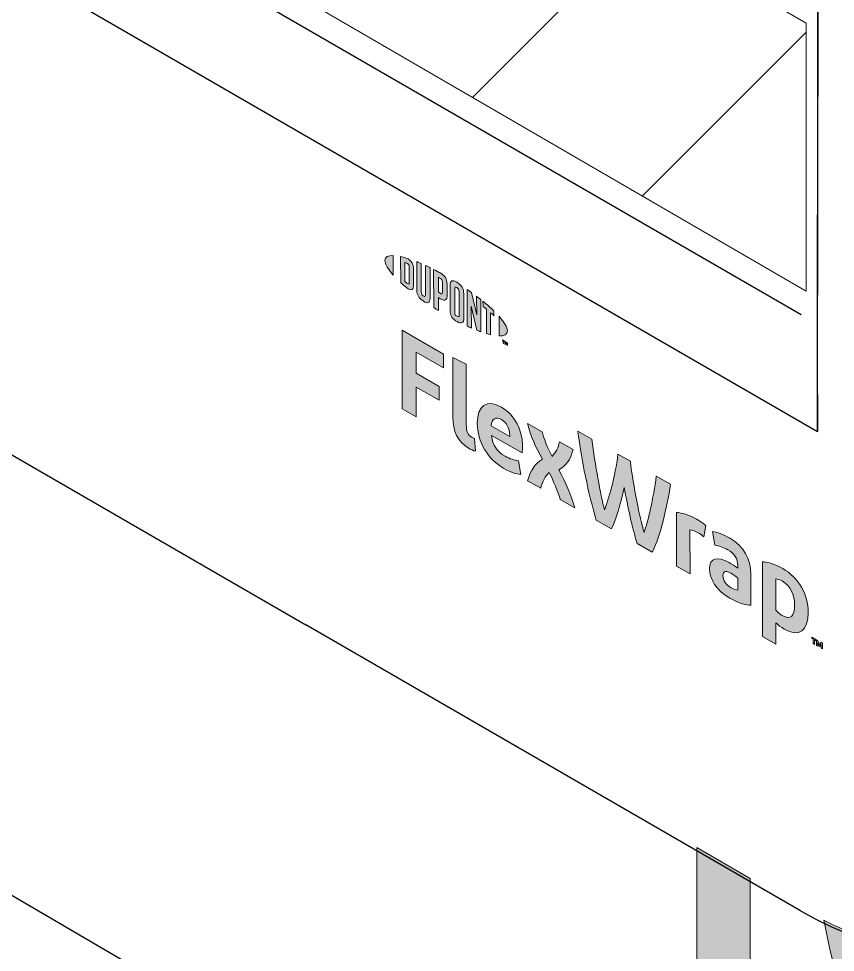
# Model space of a CAD drawing. Extents: x -1337 to 5791, y -3809 to 1769.
# Drawn here: x 563.8 to 606.83, y -1847.4 to -1798.17 of the extents above; entities that cross this region are included whole.
import ezdxf

# ---------------------------------------------------------------- set-up
doc = ezdxf.new("R2010")
doc.units = 0
doc.header["$MEASUREMENT"] = 0
for name, color, linetype, lineweight in [('G-ANNO-TTLB', 7, 'Continuous', 0), ('Layer 12', 7, 'Continuous', 0), ('TYVEK', 7, 'Continuous', 0), ('WALL SCRATCH', 7, 'Continuous', 0), ('X-REF - TRACED', 7, 'Continuous', 0)]:
    doc.layers.add(name, color=color, linetype=linetype, lineweight=lineweight)

# ---------------------------------------------------------------- blocks, each defined once
blk = doc.blocks.new('Block_384')
at = {"layer": 'TYVEK', "true_color": 0x003b71, "transparency": 33554687}
h = blk.add_hatch(color=156, dxfattribs=at)
h.dxf.hatch_style = 2
edge = h.paths.add_edge_path()
edge.add_spline(control_points=[(584.009, -1818.74), (584.009, -1818.74), (583.999, -1814.599), (583.999, -1814.599), (583.999, -1814.599), (586.184, -1815.854), (586.184, -1815.854), (586.184, -1815.854), (586.186, -1816.575), (586.186, -1816.575), (586.186, -1816.575), (584.734, -1815.742), (584.734, -1815.742), (584.734, -1815.742), (584.737, -1816.866), (584.737, -1816.866), (584.737, -1816.866), (585.958, -1817.567), (585.958, -1817.567), (585.958, -1817.567), (585.959, -1818.289), (585.959, -1818.289), (585.959, -1818.289), (584.738, -1817.588), (584.738, -1817.588), (584.738, -1817.588), (584.742, -1819.161), (584.742, -1819.161), (584.742, -1819.161), (584.009, -1818.74), (584.009, -1818.74)], knot_values=[0, 0, 0, 0, 1, 1, 1, 2, 2, 2, 3, 3, 3, 4, 4, 4, 5, 5, 5, 6, 6, 6, 7, 7, 7, 8, 8, 8, 9, 9, 9, 10, 10, 10, 10], degree=3, periodic=0)
h = blk.add_hatch(color=156, dxfattribs=at)
h.dxf.hatch_style = 2
edge = h.paths.add_edge_path()
edge.add_spline(control_points=[(587.382, -1819.584), (587.382, -1819.903), (587.455, -1820.116), (587.66, -1820.234), (587.711, -1820.263), (587.763, -1820.287), (587.809, -1820.301), (587.809, -1820.301), (587.862, -1820.975), (587.862, -1820.975), (587.764, -1820.943), (587.605, -1820.876), (587.503, -1820.817), (586.913, -1820.478), (586.675, -1819.899), (586.674, -1819.189), (586.674, -1819.189), (586.666, -1816.03), (586.666, -1816.03), (586.666, -1816.03), (587.374, -1816.389), (587.374, -1816.389), (587.374, -1816.389), (587.382, -1819.584), (587.382, -1819.584)], knot_values=[0, 0, 0, 0, 1, 1, 1, 2, 2, 2, 3, 3, 3, 4, 4, 4, 5, 5, 5, 6, 6, 6, 7, 7, 7, 8, 8, 8, 8], degree=3, periodic=0)
h = blk.add_hatch(color=156, dxfattribs=at)
h.dxf.hatch_style = 2
edge = h.paths.add_edge_path()
edge.add_spline(control_points=[(588.693, -1819.634), (588.693, -1819.634), (589.668, -1820.193), (589.668, -1820.193), (589.668, -1820.193), (589.668, -1820.122), (589.668, -1820.122), (589.667, -1819.791), (589.513, -1819.46), (589.23, -1819.298), (588.933, -1819.127), (588.738, -1819.258), (588.693, -1819.634)], knot_values=[0, 0, 0, 0, 1, 1, 1, 2, 2, 2, 3, 3, 3, 4, 4, 4, 4], degree=3, periodic=0)
edge = h.paths.add_edge_path()
edge.add_spline(control_points=[(590.252, -1822.194), (590.026, -1822.183), (589.693, -1822.074), (589.354, -1821.88), (588.529, -1821.406), (587.963, -1820.478), (587.96, -1819.496), (587.958, -1818.556), (588.475, -1818.214), (589.229, -1818.647), (589.901, -1819.033), (590.343, -1819.837), (590.345, -1820.629), (590.346, -1820.807), (590.336, -1820.955), (590.326, -1821.067), (590.326, -1821.067), (588.705, -1820.136), (588.705, -1820.136), (588.773, -1820.648), (589.014, -1820.999), (589.425, -1821.235), (589.676, -1821.379), (589.917, -1821.453), (590.137, -1821.473), (590.137, -1821.473), (590.252, -1822.194), (590.252, -1822.194)], knot_values=[0, 0, 0, 0, 1, 1, 1, 2, 2, 2, 3, 3, 3, 4, 4, 4, 5, 5, 5, 6, 6, 6, 7, 7, 7, 8, 8, 8, 9, 9, 9, 9], degree=3, periodic=0)
h = blk.add_hatch(color=156, dxfattribs=at)
h.dxf.hatch_style = 2
edge = h.paths.add_edge_path()
edge.add_spline(control_points=[(591.392, -1821.396), (591.047, -1820.761), (590.775, -1820.196), (590.614, -1819.514), (590.614, -1819.514), (591.378, -1819.952), (591.378, -1819.952), (591.446, -1820.257), (591.672, -1820.789), (591.899, -1821.255), (592.088, -1821.039), (592.251, -1820.784), (592.286, -1820.474), (592.286, -1820.474), (593.005, -1820.886), (593.005, -1820.886), (592.873, -1821.425), (592.648, -1821.727), (592.265, -1821.961), (592.635, -1822.653), (592.887, -1823.211), (593.099, -1823.959), (593.099, -1823.959), (592.335, -1823.52), (592.335, -1823.52), (592.226, -1823.127), (591.969, -1822.536), (591.753, -1822.087), (591.558, -1822.3), (591.375, -1822.549), (591.304, -1822.928), (591.304, -1822.928), (590.616, -1822.533), (590.616, -1822.533), (590.743, -1821.992), (590.983, -1821.657), (591.392, -1821.396)], knot_values=[0, 0, 0, 0, 1, 1, 1, 2, 2, 2, 3, 3, 3, 4, 4, 4, 5, 5, 5, 6, 6, 6, 7, 7, 7, 8, 8, 8, 9, 9, 9, 10, 10, 10, 11, 11, 11, 12, 12, 12, 12], degree=3, periodic=0)
h = blk.add_hatch(color=156, dxfattribs=at)
h.dxf.hatch_style = 2
edge = h.paths.add_edge_path()
edge.add_spline(control_points=[(597.393, -1822.289), (597.393, -1822.289), (598.142, -1822.719), (598.142, -1822.719), (597.951, -1823.986), (597.616, -1825.418), (597.183, -1826.303), (597.183, -1826.303), (596.378, -1825.841), (596.378, -1825.841), (596.124, -1824.957), (595.896, -1823.958), (595.704, -1822.879), (595.512, -1823.737), (595.293, -1824.48), (595.039, -1825.072), (595.039, -1825.072), (594.233, -1824.61), (594.233, -1824.61), (593.82, -1823.238), (593.452, -1821.403), (593.258, -1819.915), (593.258, -1819.915), (594.002, -1820.342), (594.002, -1820.342), (594.164, -1821.682), (594.455, -1823.249), (594.667, -1824.062), (594.886, -1823.496), (595.227, -1822.333), (595.372, -1821.129), (595.372, -1821.129), (596.029, -1821.506), (596.029, -1821.506), (596.186, -1822.884), (596.523, -1824.436), (596.75, -1825.257), (596.954, -1824.683), (597.243, -1823.449), (597.393, -1822.289)], knot_values=[0, 0, 0, 0, 1, 1, 1, 2, 2, 2, 3, 3, 3, 4, 4, 4, 5, 5, 5, 6, 6, 6, 7, 7, 7, 8, 8, 8, 9, 9, 9, 10, 10, 10, 11, 11, 11, 12, 12, 12, 13, 13, 13, 13], degree=3, periodic=0)
h = blk.add_hatch(color=156, dxfattribs=at)
h.dxf.hatch_style = 2
edge = h.paths.add_edge_path()
edge.add_spline(control_points=[(599.535, -1824.564), (599.72, -1824.67), (599.894, -1824.794), (599.997, -1824.883), (599.997, -1824.883), (599.896, -1825.492), (599.896, -1825.492), (599.809, -1825.407), (599.701, -1825.333), (599.593, -1825.271), (599.404, -1825.162), (599.275, -1825.13), (599.168, -1825.127), (599.168, -1825.127), (599.173, -1827.446), (599.173, -1827.446), (599.173, -1827.446), (598.465, -1827.04), (598.465, -1827.04), (598.465, -1827.04), (598.459, -1824.206), (598.459, -1824.206), (598.735, -1824.205), (599.166, -1824.352), (599.535, -1824.564)], knot_values=[0, 0, 0, 0, 1, 1, 1, 2, 2, 2, 3, 3, 3, 4, 4, 4, 5, 5, 5, 6, 6, 6, 7, 7, 7, 8, 8, 8, 8], degree=3, periodic=0)
h = blk.add_hatch(color=156, dxfattribs=at)
h.dxf.hatch_style = 2
edge = h.paths.add_edge_path()
edge.add_spline(control_points=[(601.691, -1828.295), (601.691, -1828.295), (601.689, -1827.662), (601.689, -1827.662), (601.571, -1827.565), (601.448, -1827.476), (601.325, -1827.405), (601.089, -1827.27), (600.905, -1827.27), (600.905, -1827.548), (600.906, -1827.797), (601.06, -1828.015), (601.332, -1828.171), (601.486, -1828.26), (601.614, -1828.298), (601.691, -1828.295)], knot_values=[0, 0, 0, 0, 1, 1, 1, 2, 2, 2, 3, 3, 3, 4, 4, 4, 5, 5, 5, 5], degree=3, periodic=0)
edge = h.paths.add_edge_path()
edge.add_spline(control_points=[(601.262, -1828.716), (600.559, -1828.312), (600.204, -1827.713), (600.203, -1827.18), (600.201, -1826.595), (600.616, -1826.49), (601.231, -1826.838), (601.375, -1826.92), (601.56, -1827.05), (601.688, -1827.147), (601.688, -1827.147), (601.688, -1827.005), (601.688, -1827.005), (601.687, -1826.644), (601.507, -1826.37), (601.163, -1826.172), (600.938, -1826.043), (600.696, -1825.946), (600.486, -1825.926), (600.486, -1825.926), (600.357, -1825.213), (600.357, -1825.213), (600.577, -1825.233), (600.931, -1825.365), (601.244, -1825.545), (601.998, -1825.978), (602.373, -1826.654), (602.375, -1827.453), (602.375, -1827.453), (602.379, -1829.098), (602.379, -1829.098), (602.169, -1829.101), (601.775, -1829.01), (601.262, -1828.716)], knot_values=[0, 0, 0, 0, 1, 1, 1, 2, 2, 2, 3, 3, 3, 4, 4, 4, 5, 5, 5, 6, 6, 6, 7, 7, 7, 8, 8, 8, 9, 9, 9, 10, 10, 10, 11, 11, 11, 11], degree=3, periodic=0)
h = blk.add_hatch(color=156, dxfattribs=at)
h.dxf.hatch_style = 2
edge = h.paths.add_edge_path()
edge.add_spline(control_points=[(604.025, -1829.629), (604.477, -1829.888), (604.686, -1829.689), (604.685, -1829.08), (604.683, -1828.548), (604.488, -1828.081), (604.021, -1827.813), (603.893, -1827.739), (603.8, -1827.716), (603.693, -1827.701), (603.693, -1827.701), (603.697, -1829.358), (603.697, -1829.358), (603.794, -1829.461), (603.876, -1829.544), (604.025, -1829.629)], knot_values=[0, 0, 0, 0, 1, 1, 1, 2, 2, 2, 3, 3, 3, 4, 4, 4, 5, 5, 5, 5], degree=3, periodic=0)
edge = h.paths.add_edge_path()
edge.add_spline(control_points=[(604.129, -1830.35), (603.95, -1830.247), (603.827, -1830.153), (603.698, -1830.026), (603.698, -1830.026), (603.701, -1831.15), (603.701, -1831.15), (603.701, -1831.15), (602.998, -1830.747), (602.998, -1830.747), (602.998, -1830.747), (602.989, -1826.801), (602.989, -1826.801), (603.281, -1826.815), (603.691, -1826.95), (604.055, -1827.159), (604.896, -1827.642), (605.401, -1828.522), (605.403, -1829.469), (605.405, -1830.439), (604.93, -1830.81), (604.129, -1830.35)], knot_values=[0, 0, 0, 0, 1, 1, 1, 2, 2, 2, 3, 3, 3, 4, 4, 4, 5, 5, 5, 6, 6, 6, 7, 7, 7, 7], degree=3, periodic=0)
h = blk.add_hatch(color=156, dxfattribs=at)
h.dxf.hatch_style = 2
edge = h.paths.add_edge_path()
edge.add_spline(control_points=[(605.911, -1830.955), (605.937, -1831.043), (605.962, -1831.109), (605.993, -1831.18), (606.023, -1831.144), (606.045, -1831.104), (606.07, -1831.047), (606.07, -1831.047), (606.144, -1831.089), (606.144, -1831.089), (606.144, -1831.089), (606.144, -1831.395), (606.144, -1831.395), (606.144, -1831.395), (606.08, -1831.358), (606.08, -1831.358), (606.08, -1831.358), (606.08, -1831.217), (606.08, -1831.217), (606.08, -1831.217), (606.083, -1831.171), (606.083, -1831.171), (606.062, -1831.205), (606.038, -1831.239), (606.016, -1831.266), (606.016, -1831.266), (605.967, -1831.237), (605.967, -1831.237), (605.945, -1831.185), (605.92, -1831.122), (605.899, -1831.063), (605.899, -1831.063), (605.902, -1831.115), (605.902, -1831.115), (605.902, -1831.115), (605.902, -1831.256), (605.902, -1831.256), (605.902, -1831.256), (605.838, -1831.219), (605.838, -1831.219), (605.838, -1831.219), (605.837, -1830.913), (605.837, -1830.913), (605.837, -1830.913), (605.911, -1830.955), (605.911, -1830.955)], knot_values=[0, 0, 0, 0, 1, 1, 1, 2, 2, 2, 3, 3, 3, 4, 4, 4, 5, 5, 5, 6, 6, 6, 7, 7, 7, 8, 8, 8, 9, 9, 9, 10, 10, 10, 11, 11, 11, 12, 12, 12, 13, 13, 13, 14, 14, 14, 15, 15, 15, 15], degree=3, periodic=0)
edge = h.paths.add_edge_path()
edge.add_spline(control_points=[(605.665, -1830.882), (605.665, -1830.882), (605.594, -1830.841), (605.594, -1830.841), (605.594, -1830.841), (605.593, -1830.773), (605.593, -1830.773), (605.593, -1830.773), (605.808, -1830.896), (605.808, -1830.896), (605.808, -1830.896), (605.808, -1830.964), (605.808, -1830.964), (605.808, -1830.964), (605.736, -1830.923), (605.736, -1830.923), (605.736, -1830.923), (605.737, -1831.161), (605.737, -1831.161), (605.737, -1831.161), (605.666, -1831.12), (605.666, -1831.12), (605.666, -1831.12), (605.665, -1830.882), (605.665, -1830.882)], knot_values=[0, 0, 0, 0, 1, 1, 1, 2, 2, 2, 3, 3, 3, 4, 4, 4, 5, 5, 5, 6, 6, 6, 7, 7, 7, 8, 8, 8, 8], degree=3, periodic=0)
at = {"layer": 'TYVEK'}
for points, knots in [([(584.009, -1818.74), (584.009, -1818.74), (583.999, -1814.599), (583.999, -1814.599), (583.999, -1814.599), (586.184, -1815.854), (586.184, -1815.854), (586.184, -1815.854), (586.186, -1816.575), (586.186, -1816.575), (586.186, -1816.575), (584.734, -1815.742), (584.734, -1815.742), (584.734, -1815.742), (584.737, -1816.866), (584.737, -1816.866), (584.737, -1816.866), (585.958, -1817.567), (585.958, -1817.567), (585.958, -1817.567), (585.959, -1818.289), (585.959, -1818.289), (585.959, -1818.289), (584.738, -1817.588), (584.738, -1817.588), (584.738, -1817.588), (584.742, -1819.161), (584.742, -1819.161), (584.742, -1819.161), (584.009, -1818.74), (584.009, -1818.74)], [0, 0, 0, 0, 1, 1, 1, 2, 2, 2, 3, 3, 3, 4, 4, 4, 5, 5, 5, 6, 6, 6, 7, 7, 7, 8, 8, 8, 9, 9, 9, 10, 10, 10, 10]), ([(587.382, -1819.584), (587.382, -1819.903), (587.455, -1820.116), (587.66, -1820.234), (587.711, -1820.263), (587.763, -1820.287), (587.809, -1820.301), (587.809, -1820.301), (587.862, -1820.975), (587.862, -1820.975), (587.764, -1820.943), (587.605, -1820.876), (587.503, -1820.817), (586.913, -1820.478), (586.675, -1819.899), (586.674, -1819.189), (586.674, -1819.189), (586.666, -1816.03), (586.666, -1816.03), (586.666, -1816.03), (587.374, -1816.389), (587.374, -1816.389), (587.374, -1816.389), (587.382, -1819.584), (587.382, -1819.584)], [0, 0, 0, 0, 1, 1, 1, 2, 2, 2, 3, 3, 3, 4, 4, 4, 5, 5, 5, 6, 6, 6, 7, 7, 7, 8, 8, 8, 8]), ([(590.252, -1822.194), (590.026, -1822.183), (589.693, -1822.074), (589.354, -1821.88), (588.529, -1821.406), (587.963, -1820.478), (587.96, -1819.496), (587.958, -1818.556), (588.475, -1818.214), (589.229, -1818.647), (589.901, -1819.033), (590.343, -1819.837), (590.345, -1820.629), (590.346, -1820.807), (590.336, -1820.955), (590.326, -1821.067), (590.326, -1821.067), (588.705, -1820.136), (588.705, -1820.136), (588.773, -1820.648), (589.014, -1820.999), (589.425, -1821.235), (589.676, -1821.379), (589.917, -1821.453), (590.137, -1821.473), (590.137, -1821.473), (590.252, -1822.194), (590.252, -1822.194)], [0, 0, 0, 0, 1, 1, 1, 2, 2, 2, 3, 3, 3, 4, 4, 4, 5, 5, 5, 6, 6, 6, 7, 7, 7, 8, 8, 8, 9, 9, 9, 9]), ([(588.693, -1819.634), (588.693, -1819.634), (589.668, -1820.193), (589.668, -1820.193), (589.668, -1820.193), (589.668, -1820.122), (589.668, -1820.122), (589.667, -1819.791), (589.513, -1819.46), (589.23, -1819.298), (588.933, -1819.127), (588.738, -1819.258), (588.693, -1819.634)], [0, 0, 0, 0, 1, 1, 1, 2, 2, 2, 3, 3, 3, 4, 4, 4, 4]), ([(591.392, -1821.396), (591.047, -1820.761), (590.775, -1820.196), (590.614, -1819.514), (590.614, -1819.514), (591.378, -1819.952), (591.378, -1819.952), (591.446, -1820.257), (591.672, -1820.789), (591.899, -1821.255), (592.088, -1821.039), (592.251, -1820.784), (592.286, -1820.474), (592.286, -1820.474), (593.005, -1820.886), (593.005, -1820.886), (592.873, -1821.425), (592.648, -1821.727), (592.265, -1821.961), (592.635, -1822.653), (592.887, -1823.211), (593.099, -1823.959), (593.099, -1823.959), (592.335, -1823.52), (592.335, -1823.52), (592.226, -1823.127), (591.969, -1822.536), (591.753, -1822.087), (591.558, -1822.3), (591.375, -1822.549), (591.304, -1822.928), (591.304, -1822.928), (590.616, -1822.533), (590.616, -1822.533), (590.743, -1821.992), (590.983, -1821.657), (591.392, -1821.396)], [0, 0, 0, 0, 1, 1, 1, 2, 2, 2, 3, 3, 3, 4, 4, 4, 5, 5, 5, 6, 6, 6, 7, 7, 7, 8, 8, 8, 9, 9, 9, 10, 10, 10, 11, 11, 11, 12, 12, 12, 12]), ([(597.393, -1822.289), (597.393, -1822.289), (598.142, -1822.719), (598.142, -1822.719), (597.951, -1823.986), (597.616, -1825.418), (597.183, -1826.303), (597.183, -1826.303), (596.378, -1825.841), (596.378, -1825.841), (596.124, -1824.957), (595.896, -1823.958), (595.704, -1822.879), (595.512, -1823.737), (595.293, -1824.48), (595.039, -1825.072), (595.039, -1825.072), (594.233, -1824.61), (594.233, -1824.61), (593.82, -1823.238), (593.452, -1821.403), (593.258, -1819.915), (593.258, -1819.915), (594.002, -1820.342), (594.002, -1820.342), (594.164, -1821.682), (594.455, -1823.249), (594.667, -1824.062), (594.886, -1823.496), (595.227, -1822.333), (595.372, -1821.129), (595.372, -1821.129), (596.029, -1821.506), (596.029, -1821.506), (596.186, -1822.884), (596.523, -1824.436), (596.75, -1825.257), (596.954, -1824.683), (597.243, -1823.449), (597.393, -1822.289)], [0, 0, 0, 0, 1, 1, 1, 2, 2, 2, 3, 3, 3, 4, 4, 4, 5, 5, 5, 6, 6, 6, 7, 7, 7, 8, 8, 8, 9, 9, 9, 10, 10, 10, 11, 11, 11, 12, 12, 12, 13, 13, 13, 13]), ([(599.535, -1824.564), (599.72, -1824.67), (599.894, -1824.794), (599.997, -1824.883), (599.997, -1824.883), (599.896, -1825.492), (599.896, -1825.492), (599.809, -1825.407), (599.701, -1825.333), (599.593, -1825.271), (599.404, -1825.162), (599.275, -1825.13), (599.168, -1825.127), (599.168, -1825.127), (599.173, -1827.446), (599.173, -1827.446), (599.173, -1827.446), (598.465, -1827.04), (598.465, -1827.04), (598.465, -1827.04), (598.459, -1824.206), (598.459, -1824.206), (598.735, -1824.205), (599.166, -1824.352), (599.535, -1824.564)], [0, 0, 0, 0, 1, 1, 1, 2, 2, 2, 3, 3, 3, 4, 4, 4, 5, 5, 5, 6, 6, 6, 7, 7, 7, 8, 8, 8, 8]), ([(601.262, -1828.716), (600.559, -1828.312), (600.204, -1827.713), (600.203, -1827.18), (600.201, -1826.595), (600.616, -1826.49), (601.231, -1826.838), (601.375, -1826.92), (601.56, -1827.05), (601.688, -1827.147), (601.688, -1827.147), (601.688, -1827.005), (601.688, -1827.005), (601.687, -1826.644), (601.507, -1826.37), (601.163, -1826.172), (600.938, -1826.043), (600.696, -1825.946), (600.486, -1825.926), (600.486, -1825.926), (600.357, -1825.213), (600.357, -1825.213), (600.577, -1825.233), (600.931, -1825.365), (601.244, -1825.545), (601.998, -1825.978), (602.373, -1826.654), (602.375, -1827.453), (602.375, -1827.453), (602.379, -1829.098), (602.379, -1829.098), (602.169, -1829.101), (601.775, -1829.01), (601.262, -1828.716)], [0, 0, 0, 0, 1, 1, 1, 2, 2, 2, 3, 3, 3, 4, 4, 4, 5, 5, 5, 6, 6, 6, 7, 7, 7, 8, 8, 8, 9, 9, 9, 10, 10, 10, 11, 11, 11, 11]), ([(604.129, -1830.35), (603.95, -1830.247), (603.827, -1830.153), (603.698, -1830.026), (603.698, -1830.026), (603.701, -1831.15), (603.701, -1831.15), (603.701, -1831.15), (602.998, -1830.747), (602.998, -1830.747), (602.998, -1830.747), (602.989, -1826.801), (602.989, -1826.801), (603.281, -1826.815), (603.691, -1826.95), (604.055, -1827.159), (604.896, -1827.642), (605.401, -1828.522), (605.403, -1829.469), (605.405, -1830.439), (604.93, -1830.81), (604.129, -1830.35)], [0, 0, 0, 0, 1, 1, 1, 2, 2, 2, 3, 3, 3, 4, 4, 4, 5, 5, 5, 6, 6, 6, 7, 7, 7, 7]), ([(601.691, -1828.295), (601.691, -1828.295), (601.689, -1827.662), (601.689, -1827.662), (601.571, -1827.565), (601.448, -1827.476), (601.325, -1827.405), (601.089, -1827.27), (600.905, -1827.27), (600.905, -1827.548), (600.906, -1827.797), (601.06, -1828.015), (601.332, -1828.171), (601.486, -1828.26), (601.614, -1828.298), (601.691, -1828.295)], [0, 0, 0, 0, 1, 1, 1, 2, 2, 2, 3, 3, 3, 4, 4, 4, 5, 5, 5, 5]), ([(604.025, -1829.629), (604.477, -1829.888), (604.686, -1829.689), (604.685, -1829.08), (604.683, -1828.548), (604.488, -1828.081), (604.021, -1827.813), (603.893, -1827.739), (603.8, -1827.716), (603.693, -1827.701), (603.693, -1827.701), (603.697, -1829.358), (603.697, -1829.358), (603.794, -1829.461), (603.876, -1829.544), (604.025, -1829.629)], [0, 0, 0, 0, 1, 1, 1, 2, 2, 2, 3, 3, 3, 4, 4, 4, 5, 5, 5, 5]), ([(605.665, -1830.882), (605.665, -1830.882), (605.594, -1830.841), (605.594, -1830.841), (605.594, -1830.841), (605.593, -1830.773), (605.593, -1830.773), (605.593, -1830.773), (605.808, -1830.896), (605.808, -1830.896), (605.808, -1830.896), (605.808, -1830.964), (605.808, -1830.964), (605.808, -1830.964), (605.736, -1830.923), (605.736, -1830.923), (605.736, -1830.923), (605.737, -1831.161), (605.737, -1831.161), (605.737, -1831.161), (605.666, -1831.12), (605.666, -1831.12), (605.666, -1831.12), (605.665, -1830.882), (605.665, -1830.882)], [0, 0, 0, 0, 1, 1, 1, 2, 2, 2, 3, 3, 3, 4, 4, 4, 5, 5, 5, 6, 6, 6, 7, 7, 7, 8, 8, 8, 8]), ([(605.911, -1830.955), (605.937, -1831.043), (605.962, -1831.109), (605.993, -1831.18), (606.023, -1831.144), (606.045, -1831.104), (606.07, -1831.047), (606.07, -1831.047), (606.144, -1831.089), (606.144, -1831.089), (606.144, -1831.089), (606.144, -1831.395), (606.144, -1831.395), (606.144, -1831.395), (606.08, -1831.358), (606.08, -1831.358), (606.08, -1831.358), (606.08, -1831.217), (606.08, -1831.217), (606.08, -1831.217), (606.083, -1831.171), (606.083, -1831.171), (606.062, -1831.205), (606.038, -1831.239), (606.016, -1831.266), (606.016, -1831.266), (605.967, -1831.237), (605.967, -1831.237), (605.945, -1831.185), (605.92, -1831.122), (605.899, -1831.063), (605.899, -1831.063), (605.902, -1831.115), (605.902, -1831.115), (605.902, -1831.115), (605.902, -1831.256), (605.902, -1831.256), (605.902, -1831.256), (605.838, -1831.219), (605.838, -1831.219), (605.838, -1831.219), (605.837, -1830.913), (605.837, -1830.913), (605.837, -1830.913), (605.911, -1830.955), (605.911, -1830.955)], [0, 0, 0, 0, 1, 1, 1, 2, 2, 2, 3, 3, 3, 4, 4, 4, 5, 5, 5, 6, 6, 6, 7, 7, 7, 8, 8, 8, 9, 9, 9, 10, 10, 10, 11, 11, 11, 12, 12, 12, 13, 13, 13, 14, 14, 14, 15, 15, 15, 15])]:
    blk.add_open_spline(points, degree=3, knots=knots, dxfattribs=at)
blk = doc.blocks.new('Block_385')
at = {"layer": 'TYVEK', "true_color": 0x003b71, "transparency": 33554687}
h = blk.add_hatch(color=156, dxfattribs=at)
h.dxf.hatch_style = 2
edge = h.paths.add_edge_path()
edge.add_spline(control_points=[(583.096, -1810.921), (583.097, -1811.111), (583.257, -1811.382), (583.537, -1811.695), (583.537, -1811.695), (583.535, -1810.656), (583.535, -1810.656), (583.256, -1810.647), (583.096, -1810.732), (583.096, -1810.921)], knot_values=[0, 0, 0, 0, 1, 1, 1, 2, 2, 2, 3, 3, 3, 3], degree=3, periodic=0)
h = blk.add_hatch(color=156, dxfattribs=at)
h.dxf.hatch_style = 2
edge = h.paths.add_edge_path()
edge.add_spline(control_points=[(584.377, -1812.081), (584.378, -1812.16), (584.336, -1812.163), (584.287, -1812.135), (584.248, -1812.112), (584.188, -1812.062), (584.139, -1812.019), (584.139, -1812.019), (584.137, -1811.025), (584.137, -1811.025), (584.186, -1811.038), (584.245, -1811.056), (584.284, -1811.078), (584.334, -1811.107), (584.375, -1811.157), (584.375, -1811.237), (584.375, -1811.237), (584.377, -1812.081), (584.377, -1812.081)], knot_values=[0, 0, 0, 0, 1, 1, 1, 2, 2, 2, 3, 3, 3, 4, 4, 4, 5, 5, 5, 6, 6, 6, 6], degree=3, periodic=0)
edge = h.paths.add_edge_path()
edge.add_spline(control_points=[(584.316, -1810.837), (584.238, -1810.792), (584.125, -1810.754), (583.921, -1810.709), (583.921, -1810.709), (583.925, -1812.087), (583.925, -1812.087), (584.104, -1812.253), (584.242, -1812.368), (584.32, -1812.413), (584.5, -1812.516), (584.601, -1812.448), (584.6, -1812.244), (584.6, -1812.244), (584.598, -1811.329), (584.598, -1811.329), (584.598, -1811.125), (584.496, -1810.94), (584.316, -1810.837)], knot_values=[0, 0, 0, 0, 1, 1, 1, 2, 2, 2, 3, 3, 3, 4, 4, 4, 5, 5, 5, 6, 6, 6, 6], degree=3, periodic=0)
h = blk.add_hatch(color=156, dxfattribs=at)
h.dxf.hatch_style = 2
edge = h.paths.add_edge_path()
edge.add_spline(control_points=[(585.228, -1812.73), (585.228, -1812.81), (585.205, -1812.847), (585.118, -1812.785), (585.033, -1812.725), (585.011, -1812.67), (585.01, -1812.576), (585.01, -1812.576), (585.007, -1811.076), (585.007, -1811.076), (584.95, -1811.051), (584.825, -1810.999), (584.771, -1810.977), (584.771, -1810.977), (584.775, -1812.494), (584.775, -1812.494), (584.775, -1812.736), (584.878, -1812.889), (585.119, -1813.059), (585.34, -1813.215), (585.475, -1813.164), (585.474, -1812.895), (585.474, -1812.895), (585.47, -1811.293), (585.47, -1811.293), (585.424, -1811.269), (585.273, -1811.197), (585.224, -1811.175), (585.224, -1811.175), (585.228, -1812.73), (585.228, -1812.73)], knot_values=[0, 0, 0, 0, 1, 1, 1, 2, 2, 2, 3, 3, 3, 4, 4, 4, 5, 5, 5, 6, 6, 6, 7, 7, 7, 8, 8, 8, 9, 9, 9, 10, 10, 10, 10], degree=3, periodic=0)
h = blk.add_hatch(color=156, dxfattribs=at)
h.dxf.hatch_style = 2
edge = h.paths.add_edge_path()
edge.add_spline(control_points=[(586.123, -1812.586), (586.123, -1812.673), (586.097, -1812.702), (585.997, -1812.645), (585.997, -1812.645), (585.911, -1812.595), (585.911, -1812.595), (585.911, -1812.595), (585.909, -1811.799), (585.909, -1811.799), (585.947, -1811.819), (585.968, -1811.83), (585.991, -1811.843), (586.099, -1811.905), (586.121, -1811.965), (586.122, -1812.054), (586.122, -1812.054), (586.123, -1812.586), (586.123, -1812.586)], knot_values=[0, 0, 0, 0, 1, 1, 1, 2, 2, 2, 3, 3, 3, 4, 4, 4, 5, 5, 5, 6, 6, 6, 6], degree=3, periodic=0)
edge = h.paths.add_edge_path()
edge.add_spline(control_points=[(586.004, -1811.57), (585.961, -1811.545), (585.806, -1811.462), (585.662, -1811.389), (585.662, -1811.389), (585.667, -1813.408), (585.667, -1813.408), (585.716, -1813.438), (585.844, -1813.52), (585.913, -1813.561), (585.913, -1813.561), (585.911, -1812.876), (585.911, -1812.876), (585.911, -1812.876), (586.008, -1812.931), (586.008, -1812.931), (586.265, -1813.078), (586.372, -1813.006), (586.371, -1812.75), (586.371, -1812.75), (586.37, -1812.155), (586.37, -1812.155), (586.369, -1811.904), (586.249, -1811.71), (586.004, -1811.57)], knot_values=[0, 0, 0, 0, 1, 1, 1, 2, 2, 2, 3, 3, 3, 4, 4, 4, 5, 5, 5, 6, 6, 6, 7, 7, 7, 8, 8, 8, 8], degree=3, periodic=0)
h = blk.add_hatch(color=156, dxfattribs=at)
h.dxf.hatch_style = 2
edge = h.paths.add_edge_path()
edge.add_spline(control_points=[(587.003, -1813.795), (587.003, -1813.875), (586.98, -1813.903), (586.893, -1813.856), (586.804, -1813.808), (586.779, -1813.749), (586.779, -1813.667), (586.779, -1813.667), (586.776, -1812.408), (586.776, -1812.408), (586.776, -1812.326), (586.8, -1812.294), (586.889, -1812.348), (586.977, -1812.401), (587, -1812.457), (587, -1812.537), (587, -1812.537), (587.003, -1813.795), (587.003, -1813.795)], knot_values=[0, 0, 0, 0, 1, 1, 1, 2, 2, 2, 3, 3, 3, 4, 4, 4, 5, 5, 5, 6, 6, 6, 6], degree=3, periodic=0)
edge = h.paths.add_edge_path()
edge.add_spline(control_points=[(586.889, -1812.066), (586.661, -1811.923), (586.525, -1811.961), (586.526, -1812.227), (586.526, -1812.227), (586.529, -1813.547), (586.529, -1813.547), (586.53, -1813.827), (586.653, -1814.013), (586.894, -1814.14), (587.129, -1814.263), (587.252, -1814.23), (587.251, -1813.932), (587.251, -1813.932), (587.248, -1812.672), (587.248, -1812.672), (587.248, -1812.387), (587.136, -1812.222), (586.889, -1812.066)], knot_values=[0, 0, 0, 0, 1, 1, 1, 2, 2, 2, 3, 3, 3, 4, 4, 4, 5, 5, 5, 6, 6, 6, 6], degree=3, periodic=0)
h = blk.add_hatch(color=156, dxfattribs=at)
h.dxf.hatch_style = 2
edge = h.paths.add_edge_path()
edge.add_spline(control_points=[(587.933, -1813.788), (587.933, -1813.788), (587.657, -1812.605), (587.657, -1812.605), (587.583, -1812.551), (587.493, -1812.489), (587.424, -1812.441), (587.424, -1812.441), (587.429, -1814.378), (587.429, -1814.378), (587.478, -1814.401), (587.601, -1814.456), (587.665, -1814.483), (587.665, -1814.483), (587.643, -1813.331), (587.643, -1813.331), (587.643, -1813.331), (587.935, -1814.593), (587.935, -1814.593), (587.996, -1814.617), (588.086, -1814.651), (588.144, -1814.671), (588.144, -1814.671), (588.14, -1812.97), (588.14, -1812.97), (588.079, -1812.92), (587.967, -1812.834), (587.913, -1812.794), (587.913, -1812.794), (587.933, -1813.788), (587.933, -1813.788)], knot_values=[0, 0, 0, 0, 1, 1, 1, 2, 2, 2, 3, 3, 3, 4, 4, 4, 5, 5, 5, 6, 6, 6, 7, 7, 7, 8, 8, 8, 9, 9, 9, 10, 10, 10, 10], degree=3, periodic=0)
h = blk.add_hatch(color=156, dxfattribs=at)
h.dxf.hatch_style = 2
edge = h.paths.add_edge_path()
edge.add_spline(control_points=[(588.263, -1813.337), (588.324, -1813.385), (588.384, -1813.433), (588.442, -1813.481), (588.442, -1813.481), (588.445, -1814.769), (588.445, -1814.769), (588.499, -1814.786), (588.599, -1814.813), (588.665, -1814.828), (588.665, -1814.828), (588.662, -1813.669), (588.662, -1813.669), (588.726, -1813.724), (588.787, -1813.778), (588.842, -1813.828), (588.842, -1813.828), (588.841, -1813.58), (588.841, -1813.58), (588.667, -1813.41), (588.48, -1813.246), (588.262, -1813.068), (588.262, -1813.068), (588.263, -1813.337), (588.263, -1813.337)], knot_values=[0, 0, 0, 0, 1, 1, 1, 2, 2, 2, 3, 3, 3, 4, 4, 4, 5, 5, 5, 6, 6, 6, 7, 7, 7, 8, 8, 8, 8], degree=3, periodic=0)
h = blk.add_hatch(color=156, dxfattribs=at)
h.dxf.hatch_style = 2
edge = h.paths.add_edge_path()
edge.add_spline(control_points=[(589.547, -1814.624), (589.548, -1814.815), (589.388, -1814.901), (589.108, -1814.894), (589.108, -1814.894), (589.106, -1813.854), (589.106, -1813.854), (589.386, -1814.166), (589.547, -1814.436), (589.547, -1814.624)], knot_values=[0, 0, 0, 0, 1, 1, 1, 2, 2, 2, 3, 3, 3, 3], degree=3, periodic=0)
h = blk.add_hatch(color=156, dxfattribs=at)
h.dxf.hatch_style = 2
edge = h.paths.add_edge_path()
edge.add_spline(control_points=[(589.418, -1815.175), (589.418, -1815.175), (589.445, -1815.19), (589.445, -1815.19), (589.445, -1815.19), (589.484, -1815.284), (589.484, -1815.284), (589.484, -1815.284), (589.523, -1815.235), (589.523, -1815.235), (589.523, -1815.235), (589.549, -1815.25), (589.549, -1815.25), (589.549, -1815.25), (589.549, -1815.4), (589.549, -1815.4), (589.549, -1815.4), (589.525, -1815.386), (589.525, -1815.386), (589.525, -1815.386), (589.525, -1815.28), (589.525, -1815.28), (589.525, -1815.28), (589.485, -1815.328), (589.485, -1815.328), (589.485, -1815.328), (589.482, -1815.327), (589.482, -1815.327), (589.482, -1815.327), (589.442, -1815.232), (589.442, -1815.232), (589.442, -1815.232), (589.442, -1815.339), (589.442, -1815.339), (589.442, -1815.339), (589.418, -1815.325), (589.418, -1815.325), (589.418, -1815.325), (589.418, -1815.175), (589.418, -1815.175)], knot_values=[0, 0, 0, 0, 1, 1, 1, 2, 2, 2, 3, 3, 3, 4, 4, 4, 5, 5, 5, 6, 6, 6, 7, 7, 7, 8, 8, 8, 9, 9, 9, 10, 10, 10, 11, 11, 11, 12, 12, 12, 13, 13, 13, 13], degree=3, periodic=0)
edge = h.paths.add_edge_path()
edge.add_spline(control_points=[(589.325, -1815.148), (589.325, -1815.148), (589.285, -1815.125), (589.285, -1815.125), (589.285, -1815.125), (589.285, -1815.099), (589.285, -1815.099), (589.285, -1815.099), (589.39, -1815.159), (589.39, -1815.159), (589.39, -1815.159), (589.39, -1815.185), (589.39, -1815.185), (589.39, -1815.185), (589.35, -1815.162), (589.35, -1815.162), (589.35, -1815.162), (589.35, -1815.286), (589.35, -1815.286), (589.35, -1815.286), (589.326, -1815.272), (589.326, -1815.272), (589.326, -1815.272), (589.325, -1815.148), (589.325, -1815.148)], knot_values=[0, 0, 0, 0, 1, 1, 1, 2, 2, 2, 3, 3, 3, 4, 4, 4, 5, 5, 5, 6, 6, 6, 7, 7, 7, 8, 8, 8, 8], degree=3, periodic=0)
at = {"layer": 'TYVEK'}
for points, knots in [([(583.096, -1810.921), (583.097, -1811.111), (583.257, -1811.382), (583.537, -1811.695), (583.537, -1811.695), (583.535, -1810.656), (583.535, -1810.656), (583.256, -1810.647), (583.096, -1810.732), (583.096, -1810.921)], [0, 0, 0, 0, 1, 1, 1, 2, 2, 2, 3, 3, 3, 3]), ([(584.316, -1810.837), (584.238, -1810.792), (584.125, -1810.754), (583.921, -1810.709), (583.921, -1810.709), (583.925, -1812.087), (583.925, -1812.087), (584.104, -1812.253), (584.242, -1812.368), (584.32, -1812.413), (584.5, -1812.516), (584.601, -1812.448), (584.6, -1812.244), (584.6, -1812.244), (584.598, -1811.329), (584.598, -1811.329), (584.598, -1811.125), (584.496, -1810.94), (584.316, -1810.837)], [0, 0, 0, 0, 1, 1, 1, 2, 2, 2, 3, 3, 3, 4, 4, 4, 5, 5, 5, 6, 6, 6, 6]), ([(584.377, -1812.081), (584.378, -1812.16), (584.336, -1812.163), (584.287, -1812.135), (584.248, -1812.112), (584.188, -1812.062), (584.139, -1812.019), (584.139, -1812.019), (584.137, -1811.025), (584.137, -1811.025), (584.186, -1811.038), (584.245, -1811.056), (584.284, -1811.078), (584.334, -1811.107), (584.375, -1811.157), (584.375, -1811.237), (584.375, -1811.237), (584.377, -1812.081), (584.377, -1812.081)], [0, 0, 0, 0, 1, 1, 1, 2, 2, 2, 3, 3, 3, 4, 4, 4, 5, 5, 5, 6, 6, 6, 6]), ([(585.228, -1812.73), (585.228, -1812.81), (585.205, -1812.847), (585.118, -1812.785), (585.033, -1812.725), (585.011, -1812.67), (585.01, -1812.576), (585.01, -1812.576), (585.007, -1811.076), (585.007, -1811.076), (584.95, -1811.051), (584.825, -1810.999), (584.771, -1810.977), (584.771, -1810.977), (584.775, -1812.494), (584.775, -1812.494), (584.775, -1812.736), (584.878, -1812.889), (585.119, -1813.059), (585.34, -1813.215), (585.475, -1813.164), (585.474, -1812.895), (585.474, -1812.895), (585.47, -1811.293), (585.47, -1811.293), (585.424, -1811.269), (585.273, -1811.197), (585.224, -1811.175), (585.224, -1811.175), (585.228, -1812.73), (585.228, -1812.73)], [0, 0, 0, 0, 1, 1, 1, 2, 2, 2, 3, 3, 3, 4, 4, 4, 5, 5, 5, 6, 6, 6, 7, 7, 7, 8, 8, 8, 9, 9, 9, 10, 10, 10, 10]), ([(586.004, -1811.57), (585.961, -1811.545), (585.806, -1811.462), (585.662, -1811.389), (585.662, -1811.389), (585.667, -1813.408), (585.667, -1813.408), (585.716, -1813.438), (585.844, -1813.52), (585.913, -1813.561), (585.913, -1813.561), (585.911, -1812.876), (585.911, -1812.876), (585.911, -1812.876), (586.008, -1812.931), (586.008, -1812.931), (586.265, -1813.078), (586.372, -1813.006), (586.371, -1812.75), (586.371, -1812.75), (586.37, -1812.155), (586.37, -1812.155), (586.369, -1811.904), (586.249, -1811.71), (586.004, -1811.57)], [0, 0, 0, 0, 1, 1, 1, 2, 2, 2, 3, 3, 3, 4, 4, 4, 5, 5, 5, 6, 6, 6, 7, 7, 7, 8, 8, 8, 8]), ([(586.123, -1812.586), (586.123, -1812.673), (586.097, -1812.702), (585.997, -1812.645), (585.997, -1812.645), (585.911, -1812.595), (585.911, -1812.595), (585.911, -1812.595), (585.909, -1811.799), (585.909, -1811.799), (585.947, -1811.819), (585.968, -1811.83), (585.991, -1811.843), (586.099, -1811.905), (586.121, -1811.965), (586.122, -1812.054), (586.122, -1812.054), (586.123, -1812.586), (586.123, -1812.586)], [0, 0, 0, 0, 1, 1, 1, 2, 2, 2, 3, 3, 3, 4, 4, 4, 5, 5, 5, 6, 6, 6, 6]), ([(586.889, -1812.066), (586.661, -1811.923), (586.525, -1811.961), (586.526, -1812.227), (586.526, -1812.227), (586.529, -1813.547), (586.529, -1813.547), (586.53, -1813.827), (586.653, -1814.013), (586.894, -1814.14), (587.129, -1814.263), (587.252, -1814.23), (587.251, -1813.932), (587.251, -1813.932), (587.248, -1812.672), (587.248, -1812.672), (587.248, -1812.387), (587.136, -1812.222), (586.889, -1812.066)], [0, 0, 0, 0, 1, 1, 1, 2, 2, 2, 3, 3, 3, 4, 4, 4, 5, 5, 5, 6, 6, 6, 6]), ([(587.003, -1813.795), (587.003, -1813.875), (586.98, -1813.903), (586.893, -1813.856), (586.804, -1813.808), (586.779, -1813.749), (586.779, -1813.667), (586.779, -1813.667), (586.776, -1812.408), (586.776, -1812.408), (586.776, -1812.326), (586.8, -1812.294), (586.889, -1812.348), (586.977, -1812.401), (587, -1812.457), (587, -1812.537), (587, -1812.537), (587.003, -1813.795), (587.003, -1813.795)], [0, 0, 0, 0, 1, 1, 1, 2, 2, 2, 3, 3, 3, 4, 4, 4, 5, 5, 5, 6, 6, 6, 6]), ([(587.933, -1813.788), (587.933, -1813.788), (587.657, -1812.605), (587.657, -1812.605), (587.583, -1812.551), (587.493, -1812.489), (587.424, -1812.441), (587.424, -1812.441), (587.429, -1814.378), (587.429, -1814.378), (587.478, -1814.401), (587.601, -1814.456), (587.665, -1814.483), (587.665, -1814.483), (587.643, -1813.331), (587.643, -1813.331), (587.643, -1813.331), (587.935, -1814.593), (587.935, -1814.593), (587.996, -1814.617), (588.086, -1814.651), (588.144, -1814.671), (588.144, -1814.671), (588.14, -1812.97), (588.14, -1812.97), (588.079, -1812.92), (587.967, -1812.834), (587.913, -1812.794), (587.913, -1812.794), (587.933, -1813.788), (587.933, -1813.788)], [0, 0, 0, 0, 1, 1, 1, 2, 2, 2, 3, 3, 3, 4, 4, 4, 5, 5, 5, 6, 6, 6, 7, 7, 7, 8, 8, 8, 9, 9, 9, 10, 10, 10, 10]), ([(588.263, -1813.337), (588.324, -1813.385), (588.384, -1813.433), (588.442, -1813.481), (588.442, -1813.481), (588.445, -1814.769), (588.445, -1814.769), (588.499, -1814.786), (588.599, -1814.813), (588.665, -1814.828), (588.665, -1814.828), (588.662, -1813.669), (588.662, -1813.669), (588.726, -1813.724), (588.787, -1813.778), (588.842, -1813.828), (588.842, -1813.828), (588.841, -1813.58), (588.841, -1813.58), (588.667, -1813.41), (588.48, -1813.246), (588.262, -1813.068), (588.262, -1813.068), (588.263, -1813.337), (588.263, -1813.337)], [0, 0, 0, 0, 1, 1, 1, 2, 2, 2, 3, 3, 3, 4, 4, 4, 5, 5, 5, 6, 6, 6, 7, 7, 7, 8, 8, 8, 8]), ([(589.547, -1814.624), (589.548, -1814.815), (589.388, -1814.901), (589.108, -1814.894), (589.108, -1814.894), (589.106, -1813.854), (589.106, -1813.854), (589.386, -1814.166), (589.547, -1814.436), (589.547, -1814.624)], [0, 0, 0, 0, 1, 1, 1, 2, 2, 2, 3, 3, 3, 3]), ([(589.325, -1815.148), (589.325, -1815.148), (589.285, -1815.125), (589.285, -1815.125), (589.285, -1815.125), (589.285, -1815.099), (589.285, -1815.099), (589.285, -1815.099), (589.39, -1815.159), (589.39, -1815.159), (589.39, -1815.159), (589.39, -1815.185), (589.39, -1815.185), (589.39, -1815.185), (589.35, -1815.162), (589.35, -1815.162), (589.35, -1815.162), (589.35, -1815.286), (589.35, -1815.286), (589.35, -1815.286), (589.326, -1815.272), (589.326, -1815.272), (589.326, -1815.272), (589.325, -1815.148), (589.325, -1815.148)], [0, 0, 0, 0, 1, 1, 1, 2, 2, 2, 3, 3, 3, 4, 4, 4, 5, 5, 5, 6, 6, 6, 7, 7, 7, 8, 8, 8, 8]), ([(589.418, -1815.175), (589.418, -1815.175), (589.445, -1815.19), (589.445, -1815.19), (589.445, -1815.19), (589.484, -1815.284), (589.484, -1815.284), (589.484, -1815.284), (589.523, -1815.235), (589.523, -1815.235), (589.523, -1815.235), (589.549, -1815.25), (589.549, -1815.25), (589.549, -1815.25), (589.549, -1815.4), (589.549, -1815.4), (589.549, -1815.4), (589.525, -1815.386), (589.525, -1815.386), (589.525, -1815.386), (589.525, -1815.28), (589.525, -1815.28), (589.525, -1815.28), (589.485, -1815.328), (589.485, -1815.328), (589.485, -1815.328), (589.482, -1815.327), (589.482, -1815.327), (589.482, -1815.327), (589.442, -1815.232), (589.442, -1815.232), (589.442, -1815.232), (589.442, -1815.339), (589.442, -1815.339), (589.442, -1815.339), (589.418, -1815.325), (589.418, -1815.325), (589.418, -1815.325), (589.418, -1815.175), (589.418, -1815.175)], [0, 0, 0, 0, 1, 1, 1, 2, 2, 2, 3, 3, 3, 4, 4, 4, 5, 5, 5, 6, 6, 6, 7, 7, 7, 8, 8, 8, 9, 9, 9, 10, 10, 10, 11, 11, 11, 12, 12, 12, 13, 13, 13, 13])]:
    blk.add_open_spline(points, degree=3, knots=knots, dxfattribs=at)
blk = doc.blocks.new('Block_383')
at = {"layer": 'TYVEK'}
for name in ['Block_385', 'Block_384']:
    blk.add_blockref(name, (0, 0), dxfattribs=at)
blk = doc.blocks.new('Block_727')
at = {"layer": 'X-REF - TRACED', "true_color": 0x848484, "transparency": 33554687}
h = blk.add_hatch(color=252, dxfattribs=at)
h.dxf.hatch_style = 2
h.paths.add_polyline_path([(602.341, -1843.504), (602.341, -1850.654), (599.531, -1849.034), (599.531, -1841.874)])
h = blk.add_hatch(color=252, dxfattribs=at)
h.dxf.hatch_style = 2
edge = h.paths.add_edge_path()
edge.add_spline(control_points=[(625.481, -1852.524), (625.091, -1856.814), (624.251, -1859.234), (622.211, -1862.124), (622.211, -1862.124), (619.211, -1860.394), (619.211, -1860.394), (617.161, -1855.284), (616.261, -1851.924), (615.941, -1847.484), (616.181, -1847.474), (616.411, -1847.454), (616.641, -1847.414), (616.641, -1847.414), (618.641, -1848.574), (618.641, -1848.574), (618.851, -1852.544), (619.581, -1855.574), (620.701, -1858.754), (621.851, -1856.884), (622.601, -1854.704), (622.781, -1850.964), (622.781, -1850.964), (625.481, -1852.524), (625.481, -1852.524)], knot_values=[0, 0, 0, 0, 1, 1, 1, 2, 2, 2, 3, 3, 3, 4, 4, 4, 5, 5, 5, 6, 6, 6, 7, 7, 7, 8, 8, 8, 8], degree=3, periodic=0)
h = blk.add_hatch(color=252, dxfattribs=at)
h.dxf.hatch_style = 2
edge = h.paths.add_edge_path()
edge.add_spline(control_points=[(633.071, -1861.564), (633.071, -1861.564), (629.351, -1859.414), (629.351, -1859.414), (629.521, -1857.984), (630.271, -1857.494), (631.401, -1858.144), (632.481, -1858.774), (633.071, -1860.034), (633.071, -1861.294), (633.071, -1861.294), (633.071, -1861.564), (633.071, -1861.564)], knot_values=[0, 0, 0, 0, 1, 1, 1, 2, 2, 2, 3, 3, 3, 4, 4, 4, 4], degree=3, periodic=0)
edge = h.paths.add_edge_path()
edge.add_spline(control_points=[(635.661, -1863.234), (635.661, -1860.224), (633.971, -1857.154), (631.401, -1855.674), (628.521, -1854.014), (626.541, -1855.294), (626.541, -1858.874), (626.541, -1862.604), (628.701, -1866.144), (631.861, -1867.964), (633.151, -1868.714), (634.431, -1869.134), (635.291, -1869.184), (635.291, -1869.184), (634.861, -1866.434), (634.861, -1866.434), (634.011, -1866.354), (633.091, -1866.064), (632.131, -1865.514), (630.561, -1864.604), (629.641, -1863.264), (629.381, -1861.324), (629.381, -1861.324), (635.581, -1864.894), (635.581, -1864.894), (635.621, -1864.474), (635.661, -1863.914), (635.661, -1863.234)], knot_values=[0, 0, 0, 0, 1, 1, 1, 2, 2, 2, 3, 3, 3, 4, 4, 4, 5, 5, 5, 6, 6, 6, 7, 7, 7, 8, 8, 8, 9, 9, 9, 9], degree=3, periodic=0)
h = blk.add_hatch(color=252, dxfattribs=at)
h.dxf.hatch_style = 2
edge = h.paths.add_edge_path()
edge.add_spline(control_points=[(643.681, -1868.384), (645.251, -1867.604), (646.111, -1866.374), (646.171, -1864.474), (646.171, -1864.474), (643.491, -1862.924), (643.491, -1862.924), (643.171, -1864.924), (642.271, -1865.974), (640.431, -1866.284), (640.431, -1866.284), (640.431, -1856.364), (640.431, -1856.364), (640.431, -1856.364), (637.721, -1854.954), (637.721, -1854.954), (637.721, -1854.954), (637.721, -1871.084), (637.721, -1871.084), (637.721, -1871.084), (640.431, -1872.644), (640.431, -1872.644), (640.431, -1872.644), (640.431, -1869.274), (640.431, -1869.274), (640.901, -1869.204), (641.331, -1869.114), (641.741, -1869.014), (641.741, -1869.014), (644.001, -1874.704), (644.001, -1874.704), (644.001, -1874.704), (646.941, -1876.404), (646.941, -1876.404), (646.941, -1876.404), (643.681, -1868.384), (643.681, -1868.384)], knot_values=[0, 0, 0, 0, 1, 1, 1, 2, 2, 2, 3, 3, 3, 4, 4, 4, 5, 5, 5, 6, 6, 6, 7, 7, 7, 8, 8, 8, 9, 9, 9, 10, 10, 10, 11, 11, 11, 12, 12, 12, 12], degree=3, periodic=0)
at = {"layer": 'X-REF - TRACED'}
blk.add_lwpolyline([(602.341, -1843.504), (602.341, -1850.654), (599.531, -1849.034), (599.531, -1841.874)], close=True, dxfattribs=at)
for points, knots in [([(625.481, -1852.524), (625.091, -1856.814), (624.251, -1859.234), (622.211, -1862.124), (622.211, -1862.124), (619.211, -1860.394), (619.211, -1860.394), (617.161, -1855.284), (616.261, -1851.924), (615.941, -1847.484), (616.181, -1847.474), (616.411, -1847.454), (616.641, -1847.414), (616.641, -1847.414), (618.641, -1848.574), (618.641, -1848.574), (618.851, -1852.544), (619.581, -1855.574), (620.701, -1858.754), (621.851, -1856.884), (622.601, -1854.704), (622.781, -1850.964), (622.781, -1850.964), (625.481, -1852.524), (625.481, -1852.524)], [0, 0, 0, 0, 1, 1, 1, 2, 2, 2, 3, 3, 3, 4, 4, 4, 5, 5, 5, 6, 6, 6, 7, 7, 7, 8, 8, 8, 8]), ([(635.661, -1863.234), (635.661, -1860.224), (633.971, -1857.154), (631.401, -1855.674), (628.521, -1854.014), (626.541, -1855.294), (626.541, -1858.874), (626.541, -1862.604), (628.701, -1866.144), (631.861, -1867.964), (633.151, -1868.714), (634.431, -1869.134), (635.291, -1869.184), (635.291, -1869.184), (634.861, -1866.434), (634.861, -1866.434), (634.011, -1866.354), (633.091, -1866.064), (632.131, -1865.514), (630.561, -1864.604), (629.641, -1863.264), (629.381, -1861.324), (629.381, -1861.324), (635.581, -1864.894), (635.581, -1864.894), (635.621, -1864.474), (635.661, -1863.914), (635.661, -1863.234)], [0, 0, 0, 0, 1, 1, 1, 2, 2, 2, 3, 3, 3, 4, 4, 4, 5, 5, 5, 6, 6, 6, 7, 7, 7, 8, 8, 8, 9, 9, 9, 9]), ([(643.681, -1868.384), (645.251, -1867.604), (646.111, -1866.374), (646.171, -1864.474), (646.171, -1864.474), (643.491, -1862.924), (643.491, -1862.924), (643.171, -1864.924), (642.271, -1865.974), (640.431, -1866.284), (640.431, -1866.284), (640.431, -1856.364), (640.431, -1856.364), (640.431, -1856.364), (637.721, -1854.954), (637.721, -1854.954), (637.721, -1854.954), (637.721, -1871.084), (637.721, -1871.084), (637.721, -1871.084), (640.431, -1872.644), (640.431, -1872.644), (640.431, -1872.644), (640.431, -1869.274), (640.431, -1869.274), (640.901, -1869.204), (641.331, -1869.114), (641.741, -1869.014), (641.741, -1869.014), (644.001, -1874.704), (644.001, -1874.704), (644.001, -1874.704), (646.941, -1876.404), (646.941, -1876.404), (646.941, -1876.404), (643.681, -1868.384), (643.681, -1868.384)], [0, 0, 0, 0, 1, 1, 1, 2, 2, 2, 3, 3, 3, 4, 4, 4, 5, 5, 5, 6, 6, 6, 7, 7, 7, 8, 8, 8, 9, 9, 9, 10, 10, 10, 11, 11, 11, 12, 12, 12, 12]), ([(633.071, -1861.564), (633.071, -1861.564), (629.351, -1859.414), (629.351, -1859.414), (629.521, -1857.984), (630.271, -1857.494), (631.401, -1858.144), (632.481, -1858.774), (633.071, -1860.034), (633.071, -1861.294), (633.071, -1861.294), (633.071, -1861.564), (633.071, -1861.564)], [0, 0, 0, 0, 1, 1, 1, 2, 2, 2, 3, 3, 3, 4, 4, 4, 4])]:
    blk.add_open_spline(points, degree=3, knots=knots, dxfattribs=at)
blk = doc.blocks.new('Block_726')
at = {"layer": 'X-REF - TRACED', "true_color": 0x848484, "transparency": 33554687}
h = blk.add_hatch(color=252, dxfattribs=at)
h.dxf.hatch_style = 2
edge = h.paths.add_edge_path()
edge.add_spline(control_points=[(615.151, -1847.554), (615.151, -1847.554), (610.811, -1860.494), (610.811, -1860.494), (610.811, -1860.494), (608.111, -1858.924), (608.111, -1858.924), (608.111, -1858.924), (609.501, -1854.784), (609.501, -1854.784), (609.501, -1854.784), (608.951, -1854.474), (608.951, -1854.474), (607.581, -1851.044), (606.731, -1848.414), (606.221, -1845.704), (607.071, -1846.134), (607.951, -1846.484), (608.841, -1846.764), (609.171, -1848.754), (609.661, -1850.554), (610.291, -1852.404), (610.291, -1852.404), (611.951, -1847.444), (611.951, -1847.444), (613.021, -1847.584), (614.091, -1847.614), (615.151, -1847.554)], knot_values=[0, 0, 0, 0, 1, 1, 1, 2, 2, 2, 3, 3, 3, 4, 4, 4, 5, 5, 5, 6, 6, 6, 7, 7, 7, 8, 8, 8, 9, 9, 9, 9], degree=3, periodic=0)
at = {"layer": 'X-REF - TRACED'}
blk.add_open_spline([(615.151, -1847.554), (615.151, -1847.554), (610.811, -1860.494), (610.811, -1860.494), (610.811, -1860.494), (608.111, -1858.924), (608.111, -1858.924), (608.111, -1858.924), (609.501, -1854.784), (609.501, -1854.784), (609.501, -1854.784), (608.951, -1854.474), (608.951, -1854.474), (607.581, -1851.044), (606.731, -1848.414), (606.221, -1845.704), (607.071, -1846.134), (607.951, -1846.484), (608.841, -1846.764), (609.171, -1848.754), (609.661, -1850.554), (610.291, -1852.404), (610.291, -1852.404), (611.951, -1847.444), (611.951, -1847.444), (613.021, -1847.584), (614.091, -1847.614), (615.151, -1847.554)], degree=3, knots=[0, 0, 0, 0, 1, 1, 1, 2, 2, 2, 3, 3, 3, 4, 4, 4, 5, 5, 5, 6, 6, 6, 7, 7, 7, 8, 8, 8, 9, 9, 9, 9], dxfattribs=at)
blk.add_blockref('Block_727', (0, 0), dxfattribs=at)
blk = doc.blocks.new('Block_725')
at = {"layer": 'X-REF - TRACED'}
blk.add_blockref('Block_726', (0, 0), dxfattribs=at)
blk = doc.blocks.new('Block_724')
at = {"layer": 'X-REF - TRACED'}
blk.add_blockref('Block_725', (0, 0), dxfattribs=at)
blk = doc.blocks.new('Block_723')
at = {"layer": 'X-REF - TRACED'}
blk.add_blockref('Block_724', (0, 0), dxfattribs=at)

msp = doc.modelspace()

# ---------------------------------------------------------------- hatches: boundary and pattern name
at = {"layer": 'G-ANNO-TTLB', "true_color": 0xff00ff, "transparency": 33554687}
h = msp.add_hatch(color=6, dxfattribs=at)
edge = h.paths.add_edge_path()
edge.add_spline(control_points=[(1773.018, -3692.604), (1773.018, -3692.604), (-1156.5, -3692.604), (-1156.5, -3692.604), (-1156.5, -3692.604), (-1156.5, -1235.604), (-1156.5, -1235.604), (-1156.5, -1235.604), (1773.018, -1235.604), (1773.018, -1235.604), (1773.018, -1235.604), (1773.018, -3692.604), (1773.018, -3692.604)], knot_values=[0, 0, 0, 0, 1, 1, 1, 2, 2, 2, 3, 3, 3, 4, 4, 4, 4], degree=3, periodic=0)
edge = h.paths.add_edge_path()
edge.add_spline(control_points=[(-1147.5, -1244.604), (-1147.5, -1244.604), (-1147.5, -3683.604), (-1147.5, -3683.604), (-1147.5, -3683.604), (1764.018, -3683.604), (1764.018, -3683.604), (1764.018, -3683.604), (1764.018, -1244.604), (1764.018, -1244.604), (1764.018, -1244.604), (-1147.5, -1244.604), (-1147.5, -1244.604)], knot_values=[0, 0, 0, 0, 1, 1, 1, 2, 2, 2, 3, 3, 3, 4, 4, 4, 4], degree=3, periodic=0)
edge.add_line((-1147.5, -1244.604), (-1147.5, -1244.604))
at = {"layer": 'Layer 12', "true_color": 0x000000, "transparency": 33554687}
h = msp.add_hatch(dxfattribs=at)
h.set_pattern_fill('_U', color=18, scale=10, angle=45, style=2, pattern_type=0)
h.set_pattern_definition([(45, (0, 0), (-7.071067, 7.07107), [])])
h.paths.add_polyline_path([(605.292, -1798.401), (605.292, -1812.54), (529.588, -1768.548), (541.789, -1761.601)])

# ---------------------------------------------------------------- linework, layer by layer
at = {"layer": 'G-ANNO-TTLB'}
for points in [[(1773.018, -3692.604), (1773.018, -3692.604), (-1156.5, -3692.604), (-1156.5, -3692.604), (-1156.5, -3692.604), (-1156.5, -1235.604), (-1156.5, -1235.604), (-1156.5, -1235.604), (1773.018, -1235.604), (1773.018, -1235.604), (1773.018, -1235.604), (1773.018, -3692.604), (1773.018, -3692.604)], [(-1147.5, -1244.604), (-1147.5, -1244.604), (-1147.5, -3683.604), (-1147.5, -3683.604), (-1147.5, -3683.604), (1764.018, -3683.604), (1764.018, -3683.604), (1764.018, -3683.604), (1764.018, -1244.604), (1764.018, -1244.604), (1764.018, -1244.604), (-1147.5, -1244.604), (-1147.5, -1244.604)]]:
    msp.add_open_spline(points, degree=3, knots=[0, 0, 0, 0, 1, 1, 1, 2, 2, 2, 3, 3, 3, 4, 4, 4, 4], dxfattribs=at)
at = {"layer": 'Layer 12'}
msp.add_lwpolyline([(605.292, -1798.401), (605.292, -1812.54), (529.588, -1768.548), (541.789, -1761.601)], close=True, dxfattribs=at)
at = {"layer": 'TYVEK', "color": 18, "lineweight": 25, "true_color": 0x000000}
msp.add_line((605.892, -1819.94), (605.942, -1649.004), dxfattribs=at)
at = {"layer": 'TYVEK', "color": 4, "lineweight": 25, "true_color": 0x00ffff}
for p, q in [((528.366, -1769.415), (605.025, -1813.762)), ((605.889, -1817.987), (605.942, -1781.279)), ((565.114, -1796.35), (605.892, -1819.94)), ((540.866, -1808.112), (578.925, -1830.128)), ((605.889, -1817.987), (605.892, -1819.94)), ((604.989, -1845.206), (578.925, -1830.128)), ((605.942, -1845.72), (605.942, -1845.757))]:
    msp.add_line(p, q, dxfattribs=at)
msp.add_open_spline([(604.989, -1845.206), (613.594, -1850.184), (624.605, -1847.244), (629.583, -1838.639), (631.168, -1835.899), (632.003, -1832.79), (632.003, -1829.625)], degree=3, knots=[0, 0, 0, 0, 1, 1, 1, 2, 2, 2, 2], dxfattribs=at)
at = {"layer": 'WALL SCRATCH', "color": 18, "lineweight": 25, "true_color": 0x000000}
msp.add_line((484.256, -1798.261), (654.057, -1897.196), dxfattribs=at)

# ---------------------------------------------------------------- block references
at = {"layer": 'TYVEK'}
msp.add_blockref('Block_383', (0, 0), dxfattribs=at)
at = {"layer": 'X-REF - TRACED'}
msp.add_blockref('Block_723', (0, 0), dxfattribs=at)

doc.saveas('drawing.dxf')
